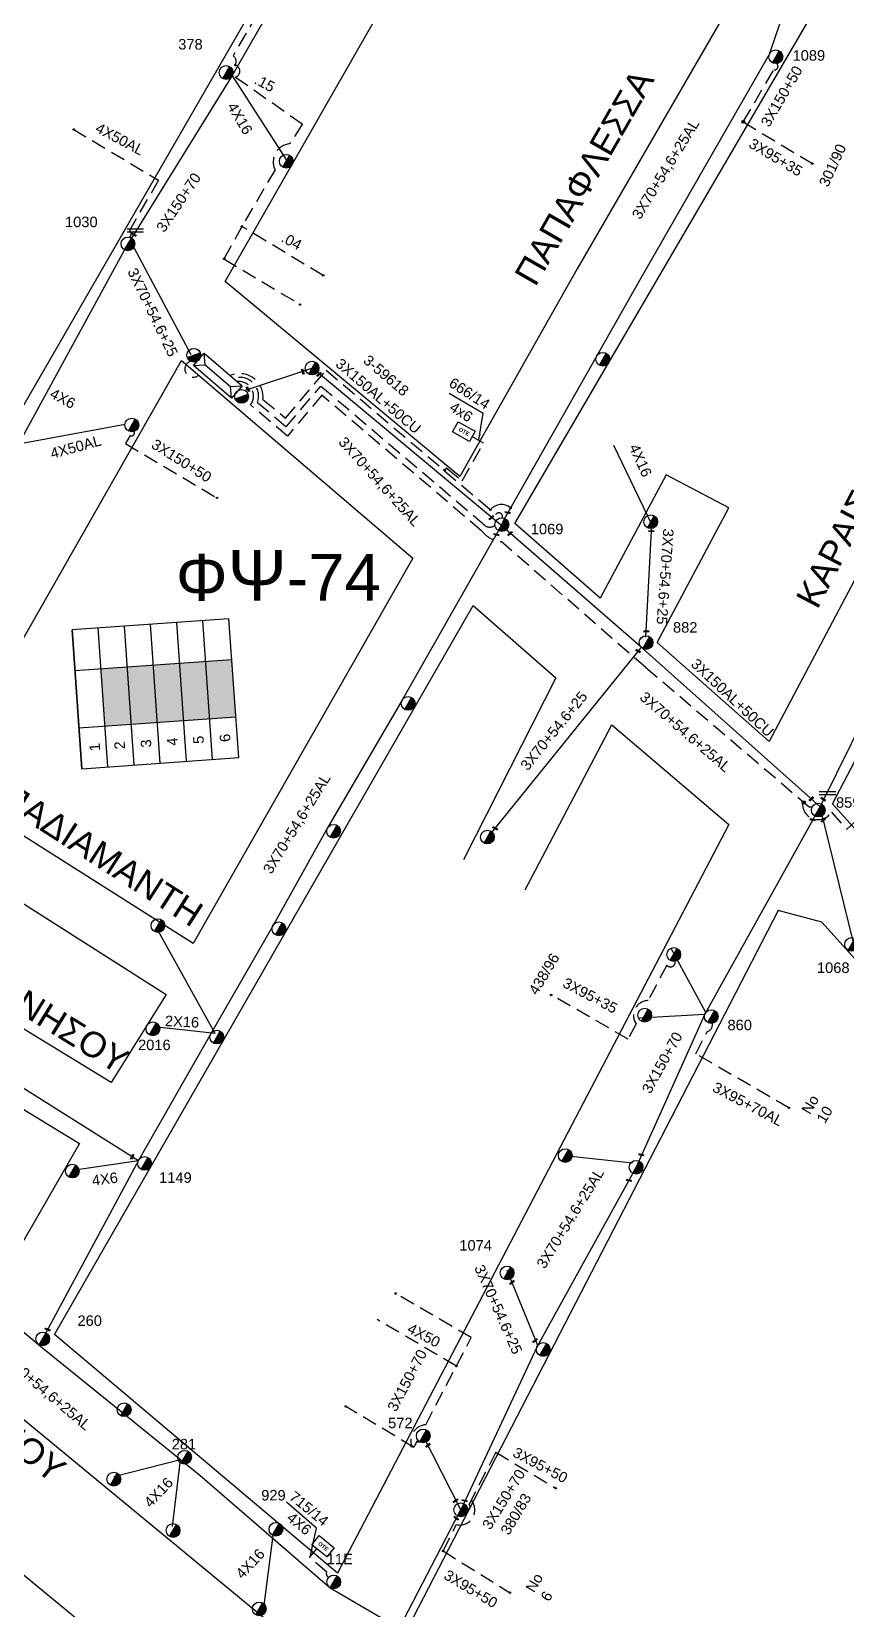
# Model space of a CAD drawing. Header units: millimetres. Extents: x 771 to 3391, y 686 to 1835.
# Drawn here: x 1439 to 1578.8, y 1215.3 to 1486.2 of the extents above; entities that cross this region are included whole.
import ezdxf
from ezdxf.enums import TextEntityAlignment as Align

# ---------------------------------------------------------------- set-up
doc = ezdxf.new("R2010")
doc.units = ezdxf.units.MM
doc.linetypes.add('DASHED', pattern=[19.05, 12.7, -6.35])
for name, color, linetype in [('Pillar OTE', 7, 'Continuous'), ('Άγνωστα', 7, 'Continuous'), ('Ασφαλειοκιβώτια Χ.Τ 6 αναχωρήσεων', 7, 'Continuous'), ('Γυμνά εναέρια ΧΤ (3Φ)   4x50CU', 7, 'Continuous'), ('Εναέρια παροχή ΧΤ 4x16', 7, 'SYN_LINE'), ('Επιγραφές - Σχήματα', 7, 'Continuous'), ('Καλωδια Χ.Τ 3x95+35', 7, 'DASHED'), ('Καλωδια ΧΤ  3X95+50', 7, 'Continuous'), ('Καλώδια ΧΤ   3x150+50CU', 7, 'DASHED'), ('Καλώδια ΧΤ   3x150+70AL', 7, 'DASHED'), ('Καλώδια ΧΤ   3x150AL+50CU', 7, 'DASHED'), ('Μηχανική τομή', 7, 'Continuous'), ('Στύλος ΦΜ', 7, 'Continuous'), ('Στύλος ΦΜ @ 1', 7, 'Continuous'), ('Συνδέσεις', 7, 'Continuous'), ('Συνεστραμμένα ΧΤ   3x70+54.6+25 AL', 7, 'SYN_LINE'), ('Τομή', 7, 'Continuous'), ('Υποσταθμός εναέριος 2 στύλων', 7, 'Continuous'), ('Υποσταθμός πόλεως', 7, 'Continuous'), ('Υπόβαθρο ΔΕΗ', 7, 'Continuous'), ('Υπόγεια Καλώδια Δικτύου ΧΤ   .04', 7, 'DASHED'), ('Υπόγεια Καλώδια Δικτύου ΧΤ   .15', 7, 'DASHED'), ('Υπόγεια καλώδια Παροχών ΧΤ   4x50AL', 7, 'DASHED'), ('Υπόγεια καλώδια Παροχών ΧΤ   4x6', 7, 'DASHED')]:
    doc.layers.add(name, color=color, linetype=linetype)
doc.styles.add('arial', font='arial.ttf')
doc.styles.get("Standard").update_dxf_attribs({"font": 'arial.ttf'})
doc.linetypes.add('SYN_LINE', pattern='A,0.5,-0.0001,["/\\/\\/\\/",Standard,S=0.1,R=0,X=0,Y=-0.05],-0.25', length=0.7501)
doc.dimstyles.new('ISO-25', dxfattribs={"dimtxt": 2.5, "dimasz": 2.5, "dimexe": 1.25, "dimexo": 0.625, "dimtad": 1, "dimtxsty": 'Standard', "dimcen": 2.5, "dimadec": 0, "dimazin": 0, "dimtfac": 1, "dimtmove": 0, "dimatfit": 3, "dimfxl": 1, "dimarcsym": 0})

# ---------------------------------------------------------------- blocks, each defined once
blk = doc.blocks.new('ΑΣΦΑΛΕΙΟΚΙΒΩΤΙΟ ΥΠΟΣΤΑΘΜΟΥ 6 ΑΝΑΧΩΡΗΣΕΩΝ')
at = {"layer": 'Ασφαλειοκιβώτια Χ.Τ 6 αναχωρήσεων', "ltscale": 40}
for p, q in [((-23.91, 27), (23.91, 27)), ((-9.83, 27), (-9.83, -27)), ((9.83, 27), (9.83, -27)), ((-23.91, 18), (23.91, 18)), ((-23.91, 9), (23.91, 9)), ((-23.91, 0), (23.91, 0)), ((-23.91, -9), (23.91, -9)), ((-23.91, -18), (23.91, -18))]:
    blk.add_line(p, q, dxfattribs=at)
at = {"layer": 'Ασφαλειοκιβώτια Χ.Τ 6 αναχωρήσεων'}
blk.add_lwpolyline([(-23.91, -27), (23.91, -27), (23.91, 27), (-23.91, 27)], close=True, dxfattribs=at)
for s, p in [('1', (-18.23, 20.26)), ('2', (-18.23, 11.69)), ('3', (-18.23, 2.62)), ('4', (-18.23, -6.41)), ('5', (-18.23, -15.42)), ('6', (-18.23, -24.55))]:
    blk.add_text(s, height=3.6, dxfattribs=at).set_placement(p)
at = {"layer": 'Ασφαλειοκιβώτια Χ.Τ 6 αναχωρήσεων', "ltscale": 40}
for tag, height, p in [('ΟΝΟΜΑ', 5, (-0.27, 31.68)), ('ΚΕΙΜΕΝΟ 1', 2, (16.95, 22.41)), ('ΚΕΙΜΕΝΟ 2', 2, (16.95, 13.71)), ('ΚΕΙΜΕΝΟ 3', 2, (16.95, 4.31)), ('ΚΕΙΜΕΝΟ 4', 2, (16.95, -4.67)), ('ΚΕΙΜΕΝΟ 5', 2, (16.95, -13.51)), ('ΚΕΙΜΕΝΟ 6', 2, (16.95, -22.43)), ('ΣΧ', 2, (-0.21, -29.21))]:
    blk.add_attdef(tag, text='', height=height, dxfattribs=at).set_placement(p, align=Align.MIDDLE_CENTER)
blk = doc.blocks.new('ΥΠΑΡΧΩΝ ΤΣΙΜΕΝΤΕΝΙΟΣ ΣΤΥΛΟΣ')
at = {"layer": 'Στύλος ΦΜ'}
blk.add_hatch(color=7, dxfattribs=at).paths.add_polyline_path([(-1.29, -2.28, 0.574793), (2.62, 0, 0.268822), (1.3, 2.27)])
at = {"layer": 'Στύλος ΦΜ', "color": 7}
blk.add_line((-1.29, -2.28), (1.3, 2.27), dxfattribs=at)
blk.add_circle((0, 0), 2.62, dxfattribs=at)
at = {"layer": 'Στύλος ΦΜ', "flags": 4}
for tag, p in [('ΑΡΙΘΜΟΣ', (-4.68, 8.05)), ('ΤΥΠΟΣ', (-4.91, 3.03))]:
    blk.add_attdef(tag, p, '', height=4, dxfattribs=at)
blk = doc.blocks.new('ΥΠΟΣΤΑΘΜΟΣ ΕΝΑΕΡΙΟΣ ΕΠΙ 2 ΣΤΥΛΩΝ')
at = {"layer": 'Υποσταθμός εναέριος 2 στύλων', "linetype": 'Continuous'}
for points in [[(-11.97, -2.11, 0.574793), (-8.45, -0.07, 0.268822), (-9.64, 1.98)], [(9.68, -2.15, 0.574793), (13.19, -0.1, 0.268822), (12.01, 1.95)]]:
    blk.add_hatch(color=256, dxfattribs=at).paths.add_polyline_path(points)
for p, q in [((-11.97, -2.11), (-9.64, 1.98)), ((9.68, -2.15), (12.01, 1.95))]:
    blk.add_line(p, q, dxfattribs=at)
for centre in [(-10.81, -0.07), (10.84, -0.1)]:
    blk.add_circle(centre, 2.36, dxfattribs=at)
at = {"layer": 'Υποσταθμός πόλεως', "linetype": 'Continuous', "ltscale": 40}
blk.add_lwpolyline([(-8.57, 2.82), (8.57, 2.82), (8.57, -2.82), (-8.57, -2.82)], close=True, dxfattribs=at)
for points in [[(-5.75, 0), (-8.57, 2.82)], [(-8.57, -2.82), (-5.75, 0)], [(-5.75, 0), (5.75, 0)], [(5.75, 0), (8.57, 2.82)], [(8.57, -2.82), (5.75, 0)]]:
    blk.add_lwpolyline(points, dxfattribs=at)
at = {"layer": 'Υποσταθμός εναέριος 2 στύλων', "ltscale": 40, "flags": 1}
for tag, p in [('ΜΕΤΑΣΧΗΜΑΤΙΣΜΟΣ', (14.09, 2.51)), ('ΙΣΧΥΣ', (14.07, -0.28)), ('ΑΡΙΘΜΟΣ', (14.19, -3))]:
    blk.add_attdef(tag, p, '', height=1.8, dxfattribs=at)
blk = doc.blocks.new('_ΣΥΝΔΕΣΗ')
at = {"layer": 'Συνδέσεις', "linetype": 'SYN_LINE', "ltscale": 40}
blk.add_hatch(color=256, dxfattribs=at).paths.add_polyline_path([(0.5, -0.01, 1), (-0.5, -0.01, 1)])
at = {"layer": 'Συνδέσεις'}
blk.add_circle((0, -0.01), 0.5, dxfattribs=at)
blk = doc.blocks.new('ΜΗΧΑΝΙΚΗ ΤΟΜΗ')
at = {"layer": 'Μηχανική τομή', "ltscale": 40}
for p, q in [((-1.9, 0.8), (1.9, 0.8)), ((1.9, 0), (-1.9, 0))]:
    blk.add_line(p, q, dxfattribs=at)
blk = doc.blocks.new('ΤΟΜΗ')
at = {"layer": 'Τομή', "ltscale": 40}
for p, q in [((-5.7, 0), (5.7, 0)), ((5.7, -2.3), (-5.7, -2.3))]:
    blk.add_line(p, q, dxfattribs=at)
blk = doc.blocks.new('PILLAR ΟΤΕ')
at = {"layer": 'Pillar OTE', "ltscale": 40}
blk.add_lwpolyline([(-3.31, 2.02), (3.39, 2.02), (3.39, -1.99), (-3.31, -1.99)], close=True, dxfattribs=at)
at = {"layer": 'Pillar OTE', "insert": (-1.81, 0.71), "char_height": 1.3575, "width": 109.961, "attachment_point": 1}
blk.add_mtext('{\\fArial|b1|i0|c161|p34;OTE}', dxfattribs=at)
blk = doc.blocks.new('TSONTA XT1')
at = {"ltscale": 40}
h = blk.add_hatch(color=256, dxfattribs=at)
h.dxf.hatch_style = 1
h.paths.add_polyline_path([(595.96, 2487.66), (597.07, 2488.77), (595.96, 2489.87), (594.85, 2488.77)])
blk.add_lwpolyline([(594.85, 2488.77), (595.96, 2489.87), (597.07, 2488.77), (595.96, 2487.66)], close=True, dxfattribs=at)

msp = doc.modelspace()

# ---------------------------------------------------------------- hatches: boundary and pattern name
at = {"layer": 'Pillar OTE', "ltscale": 40}
h = msp.add_hatch(color=256, dxfattribs=at)
h.dxf.hatch_style = 1
h.paths.add_polyline_path([(1509.94364, 1410.69251), (1510.05928, 1411.09445), (1509.67214, 1410.92376)])
at = {"layer": 'Άγνωστα'}
for color, points in [(2, [(1451.61409, 1366.9558), (1456.10299, 1367.27169), (1455.41312, 1377.07471), (1450.92422, 1376.75882)]), (30, [(1459.90202, 1377.39061), (1455.41312, 1377.07471), (1456.10299, 1367.27169), (1460.59189, 1367.58759)]), (85, [(1464.39092, 1377.70651), (1459.90202, 1377.39061), (1460.59189, 1367.58759), (1465.08078, 1367.90349)]), (5, [(1468.87981, 1378.02241), (1464.39092, 1377.70651), (1465.08078, 1367.90349), (1469.56968, 1368.21939)]), (6, [(1469.56968, 1368.21939), (1474.05858, 1368.53529), (1473.36871, 1378.3383), (1468.87981, 1378.02241)])]:
    msp.add_hatch(color=color, dxfattribs=at).paths.add_polyline_path(points)

# ---------------------------------------------------------------- linework, layer by layer
at = {"layer": 'Pillar OTE', "ltscale": 40}
msp.add_lwpolyline([(1509.67214, 1410.92376), (1510.05928, 1411.09445), (1509.94364, 1410.69251), (1509.67214, 1410.92376)], dxfattribs=at)
at = {"layer": 'Άγνωστα', "color": 85, "linetype": 'DASHED', "ltscale": 0.2}
msp.add_lwpolyline([(1466.13989, 1499.82041), (1479.59087, 1492.46841), (1473.56744, 1481.9793), (1473.56744, 1481.9793), (1473.56744, 1481.9793), (1473.56744, 1481.9793, -0.395663216), (1473.98374, 1480.53528)], format="xyb", dxfattribs=at)
at = {"layer": 'Άγνωστα', "color": 2}
for points in [[(1554.68834, 1317.74259), (1548.7805, 1328.73543)], [(1543.34711, 1316.83791), (1554.55475, 1317.50217)]]:
    msp.add_lwpolyline(points, dxfattribs=at)
at = {"layer": 'Άγνωστα', "color": 30, "linetype": 'SYN_LINE', "ltscale": 8}
for points in [[(1470.4982, 1314.16519), (1460.59775, 1315.22868)], [(1446.02612, 1290.69115), (1457.34023, 1292.37464)]]:
    msp.add_lwpolyline(points, dxfattribs=at)
at = {"layer": 'Άγνωστα', "color": 2, "linetype": 'SYN_LINE', "ltscale": 8}
msp.add_lwpolyline([(1542.11652, 1291.91298), (1531.53814, 1293.04415)], dxfattribs=at)
at = {"layer": 'Άγνωστα', "color": 6, "linetype": 'DASHED', "ltscale": 0.2}
msp.add_lwpolyline([(1505.55971, 1244.09356, -0.425398266), (1505.13488, 1244.16305), (1504.5798, 1243.10089), (1492.91754, 1250.13952)], format="xyb", dxfattribs=at)
at = {"layer": 'Γυμνά εναέρια ΧΤ (3Φ)   4x50CU', "color": 6, "ltscale": 0.2}
msp.add_lwpolyline([(1435.83316, 1415.18767), (1455.02993, 1418.77021), (1455.02993, 1418.77021)], dxfattribs=at)
at = {"layer": 'Εναέρια παροχή ΧΤ 4x16', "color": 85, "ltscale": 20}
msp.add_lwpolyline([(1482.77176, 1464.08712), (1473.27964, 1478.84312)], dxfattribs=at)
at = {"layer": 'Εναέρια παροχή ΧΤ 4x16', "color": 5, "ltscale": 20}
msp.add_lwpolyline([(1545.44408, 1401.50799), (1538.90742, 1415.11916)], dxfattribs=at)
at = {"layer": 'Εναέρια παροχή ΧΤ 4x16', "color": 30, "linetype": 'SYN_LINE', "ltscale": 20}
msp.add_lwpolyline([(1470.4982, 1314.16519), (1460.70393, 1331.78256)], dxfattribs=at)
at = {"layer": 'Εναέρια παροχή ΧΤ 4x16', "color": 27, "ltscale": 20}
for points in [[(1463.1758, 1229.50351), (1464.55984, 1240.984), (1453.11271, 1238.05032)], [(1478.9268, 1216.04863), (1480.43964, 1227.99457)]]:
    msp.add_lwpolyline(points, dxfattribs=at)
at = {"layer": 'Καλωδια Χ.Τ 3x95+35', "color": 85, "linetype": 'DASHED', "ltscale": 0.2}
msp.add_lwpolyline([(1561.13673, 1470.65395), (1561.13673, 1470.65395), (1561.13673, 1470.65395), (1572.98567, 1463.48032)], dxfattribs=at)
at = {"layer": 'Καλωδια Χ.Τ 3x95+35', "color": 2, "linetype": 'DASHED', "ltscale": 0.2}
msp.add_lwpolyline([(1549.45366, 1326.5677, -0.798717895), (1548.00646, 1325.90482), (1544.81644, 1319.80038, 0.599748801), (1542.73424, 1315.81587), (1541.36292, 1313.20877), (1541.36292, 1313.20877), (1528.18201, 1320.74755)], format="xyb", dxfattribs=at)
at = {"layer": 'Καλωδια ΧΤ  3X95+50', "color": 2, "linetype": 'DASHED', "ltscale": 0.2}
msp.add_lwpolyline([(1568.95633, 1301.38101), (1552.96967, 1310.67335), (1552.96967, 1310.67335), (1552.96967, 1310.67335), (1554.93525, 1314.4807, 0.389958528), (1555.81928, 1315.88961)], format="xyb", dxfattribs=at)
msp.add_lwpolyline([(1518.68128, 1242.24297), (1518.68898, 1242.25796), (1528.90163, 1236.11727)], dxfattribs=at)
at = {"layer": 'Καλώδια ΧΤ   3x150+50CU', "color": 85, "linetype": 'DASHED', "ltscale": 0.2}
for points in [[(1561.13673, 1470.65395), (1566.3473, 1479.58524, 0.812692189), (1566.8508, 1480.6565)], [(1460.75957, 1460.63436), (1455.78829, 1452.00307, -0.482276392), (1455.81873, 1450.8353)], [(1473.0884, 1427.11627, -0.572217169), (1478.7011, 1423.00288), (1482.57088, 1419.79164), (1482.57088, 1419.79164), (1489.55639, 1428.01818), (1518.67698, 1403.29065, -0.828459917), (1519.79396, 1402.68891)]]:
    msp.add_lwpolyline(points, format="xyb", dxfattribs=at)
at = {"layer": 'Καλώδια ΧΤ   3x150+50CU', "color": 30, "linetype": 'DASHED', "ltscale": 0.2}
msp.add_lwpolyline([(1473.68232, 1426.60671, -0.627801226), (1477.76402, 1422.49207), (1482.70288, 1418.29827), (1488.64977, 1425.30167), (1516.40233, 1401.73578, 0.42856603), (1518.52372, 1401.39097)], format="xyb", dxfattribs=at)
at = {"layer": 'Καλώδια ΧΤ   3x150+50CU', "color": 2, "linetype": 'DASHED', "ltscale": 0.2}
msp.add_lwpolyline([(1509.61192, 1225.32785), (1509.61192, 1225.32785), (1509.61192, 1225.32785), (1521.03867, 1218.18902)], dxfattribs=at)
at = {"layer": 'Καλώδια ΧΤ   3x150+70AL', "color": 6, "linetype": 'DASHED', "ltscale": 0.2}
msp.add_lwpolyline([(1504.2542, 1243.2974, -0.508333528), (1506.63333, 1246.9925), (1514.45087, 1261.94865), (1501.43923, 1269.54009)], format="xyb", dxfattribs=at)
at = {"layer": 'Καλώδια ΧΤ   3x150+70AL', "color": 2, "linetype": 'DASHED', "ltscale": 0.2}
for points in [[(1513.82722, 1232.54033, 0.771653506), (1514.07712, 1233.27639), (1514.07712, 1233.27639), (1518.68128, 1242.24297)], [(1509.61192, 1225.32785), (1511.88684, 1229.84422, 0.71448773), (1514.46526, 1234.0323)]]:
    msp.add_lwpolyline(points, format="xyb", dxfattribs=at)
at = {"layer": 'Καλώδια ΧΤ   3x150AL+50CU', "color": 2, "linetype": 'DASHED', "ltscale": 0.2}
msp.add_lwpolyline([(1572.95583, 1353.03193), (1572.4387, 1353.01657), (1544.39687, 1376.95672), (1519.58136, 1398.61485), (1519.58136, 1398.61485, -0.203548209), (1516.20286, 1400.4632), (1488.83139, 1423.70549), (1482.8905, 1416.70914), (1476.57837, 1422.06904, 0.655260332), (1474.3208, 1426.05891)], format="xyb", dxfattribs=at)
at = {"layer": 'Καλώδια ΧΤ   3x150AL+50CU', "color": 6, "linetype": 'DASHED', "ltscale": 0.2}
msp.add_lwpolyline([(1456.5577, 1417.49175, -0.8021085), (1455.88705, 1416.81289), (1455.10531, 1415.44198), (1470.81379, 1406.0978)], format="xyb", dxfattribs=at)
msp.add_arc((1466.70622, 1428.21167), 1.40106, 107.8997143, 312.8399861, dxfattribs=at)
at = {"layer": 'Συνεστραμμένα ΧΤ   3x70+54.6+25 AL', "color": 85, "linetype": 'SYN_LINE', "ltscale": 20}
for points in [[(1496.50835, 1521.75564), (1487.78912, 1503.63217), (1473.43479, 1478.60193), (1456.15717, 1450.69307)], [(1630.57887, 1458.64365), (1612.98735, 1429.61308), (1600.28915, 1404.74209), (1589.82068, 1384.48576), (1574.53577, 1353.56444)]]:
    msp.add_lwpolyline(points, dxfattribs=at)
at = {"layer": 'Συνεστραμμένα ΧΤ   3x70+54.6+25 AL', "color": 85, "ltscale": 20}
msp.add_lwpolyline([(1519.86161, 1402.0136), (1543.59842, 1443.89296), (1565.64223, 1482.25701), (1578.45337, 1519.95945)], dxfattribs=at)
at = {"layer": 'Συνεστραμμένα ΧΤ   3x70+54.6+25 AL', "color": 6, "linetype": 'SYN_LINE', "ltscale": 20}
for points in [[(1454.96605, 1448.66167), (1436.42599, 1414.71838), (1422.4185, 1389.51042), (1404.83687, 1357.60354), (1396.14003, 1342.62607), (1379.88647, 1314.9495)], [(1456.53104, 1449.05963), (1466.33078, 1430.68717)], [(1474.39382, 1176.5496), (1488.87871, 1188.03935), (1502.10521, 1212.03332), (1512.50739, 1232.11352)]]:
    msp.add_lwpolyline(points, dxfattribs=at)
at = {"layer": 'Συνεστραμμένα ΧΤ   3x70+54.6+25 AL', "color": 5, "linetype": 'SYN_LINE', "ltscale": 20}
msp.add_lwpolyline([(1645.85873, 1256.7406), (1610.71556, 1297.32911), (1580.01348, 1330.02675), (1574.34822, 1353.07327), (1543.98205, 1380.10522), (1519.49596, 1401.45541), (1487.21329, 1428.35199), (1475.65301, 1424.52658)], dxfattribs=at)
at = {"layer": 'Συνεστραμμένα ΧΤ   3x70+54.6+25 AL', "color": 30, "linetype": 'SYN_LINE', "ltscale": 20}
for points in [[(1519.11387, 1400.49085), (1502.63987, 1371.48303), (1489.79603, 1349.43949), (1480.49213, 1332.8244), (1469.83399, 1314.23654), (1457.38227, 1292.45301), (1441.46202, 1262.77161)], [(1404.76886, 1323.07987), (1429.12861, 1310.06883), (1457.34023, 1292.37464)]]:
    msp.add_lwpolyline(points, dxfattribs=at)
at = {"layer": 'Συνεστραμμένα ΧΤ   3x70+54.6+25 AL', "color": 5, "ltscale": 20}
for points in [[(1544.41687, 1382.21731), (1545.44408, 1401.50799)], [(1517.46525, 1348.05702), (1543.53524, 1380.2787)]]:
    msp.add_lwpolyline(points, dxfattribs=at)
at = {"layer": 'Συνεστραμμένα ΧΤ   3x70+54.6+25 AL', "color": 2, "linetype": 'SYN_LINE', "ltscale": 20}
msp.add_lwpolyline([(1573.66223, 1351.89181), (1554.55475, 1317.50217), (1542.74375, 1291.18234), (1525.75287, 1260.4314), (1512.66189, 1232.38454)], dxfattribs=at)
at = {"layer": 'Συνεστραμμένα ΧΤ   3x70+54.6+25 AL', "color": 27, "ltscale": 20}
for points in [[(1379.09188, 1314.81646), (1390.43795, 1302.09962), (1414.69711, 1282.1335), (1440.8809, 1260.20606), (1467.84238, 1238.3193), (1490.25917, 1218.99063)], [(1490.25917, 1218.99063), (1501.08738, 1212.63107)]]:
    msp.add_lwpolyline(points, dxfattribs=at)
at = {"layer": 'Συνεστραμμένα ΧΤ   3x70+54.6+25 AL', "color": 2, "linetype": 'SYN_LINE', "ltscale": 15}
msp.add_lwpolyline([(1525.85713, 1260.59419), (1520.59314, 1273.45086)], dxfattribs=at)
at = {"layer": 'Συνεστραμμένα ΧΤ   3x70+54.6+25 AL', "color": 6, "linetype": 'SYN_LINE', "ltscale": 15}
msp.add_lwpolyline([(1512.66189, 1232.38454), (1506.20845, 1245.07675)], dxfattribs=at)
at = {"layer": 'Υπόβαθρο ΔΕΗ'}
for points in [[(1472.20401, 1443.23765), (1536.27391, 1555.36213), (1546.31542, 1554.67562), (1575.8782, 1520.18288), (1532.64065, 1445.42572), (1512.46301, 1409.76323), (1472.20401, 1443.23765)], [(1382.71298, 1448.83635), (1443.47759, 1549.89527), (1495.13343, 1521.80768), (1435.34774, 1418.00605), (1382.71493, 1448.83521)], [(1581.7755, 1504.25496), (1591.0007, 1503.30854), (1620.54145, 1468.20932), (1565.56158, 1364.29392), (1546.3453, 1381.25319), (1558.62863, 1404.37103), (1547.8891, 1410.08264), (1536.54551, 1388.90487), (1521.93896, 1401.69081), (1581.7755, 1504.25496)], [(1576.46743, 1353.55549), (1627.73378, 1451.68435), (1634.19703, 1451.98118), (1703.93009, 1375.60808), (1679.21281, 1324.1158), (1679.21281, 1324.1158), (1679.21281, 1324.1158), (1636.90039, 1366.67172), (1645.10894, 1374.47827), (1637.65346, 1383.3777), (1620.17367, 1367.35924), (1673.65377, 1312.88338), (1673.65377, 1312.88338), (1673.65377, 1312.88338), (1653.68213, 1274.98237), (1644.36477, 1277.84103), (1576.46743, 1353.55549)], [(1423.35547, 1357.0829), (1464.74883, 1429.67308), (1504.39598, 1395.76587), (1466.70158, 1329.58307), (1423.35547, 1357.0829)], [(1510.67565, 1424.06339), (1516.48674, 1420.66238)], [(1523.70314, 1338.82983), (1538.59092, 1367.14831), (1558.6493, 1350.05036), (1491.46895, 1221.49374), (1442.92407, 1262.46926), (1514.79825, 1387.63645), (1528.99112, 1375.23809), (1513.10322, 1343.9626)], [(1418.563, 1348.53356), (1462.11863, 1320.86454), (1452.66081, 1305.7437), (1408.71065, 1332.57409), (1418.563, 1348.53356)], [(1503.61632, 1212.26674), (1544.46417, 1178.81489), (1563.91894, 1203.36486), (1572.0391, 1196.48349), (1552.79068, 1172.46464), (1578.05571, 1151.64163), (1612.88402, 1190.12458), (1644.26566, 1255.85992), (1574.62746, 1333.25465), (1567.10545, 1335.24439), (1514.01592, 1232.40975), (1503.61632, 1212.26674)], [(1392.58465, 1303.11952), (1403.37964, 1322.01448), (1447.21294, 1295.2982), (1432.81942, 1270.32494), (1392.58465, 1303.11952)], [(1375.73678, 1272.18351), (1386.31243, 1290.25497), (1485.15117, 1208.67263), (1475.53864, 1189.92694), (1375.73678, 1272.18351)], [(1487.91838, 1229.26868), (1482.76996, 1233.70191)]]:
    msp.add_lwpolyline(points, dxfattribs=at)
msp.add_arc((1519.63641, 1402.47849), 2.47969, 50.5835694, 139.7084989, dxfattribs=at)
at = {"layer": 'Υπόγεια Καλώδια Δικτύου ΧΤ   .04', "color": 85, "ltscale": 0.2}
msp.add_lwpolyline([(1489.00734, 1444.26829), (1475.10163, 1452.69763)], dxfattribs=at)
at = {"layer": 'Υπόγεια Καλώδια Δικτύου ΧΤ   .15', "color": 85, "ltscale": 0.2}
msp.add_lwpolyline([(1472.96333, 1480.14329, -1.218231248), (1474.01719, 1478.32567), (1485.46203, 1470.29618), (1483.30499, 1466.89678), (1483.29485, 1466.89678)], format="xyb", dxfattribs=at)
msp.add_lwpolyline([(1480.77941, 1462.42077), (1475.10163, 1452.69763), (1471.98818, 1447.12842), (1485.06122, 1439.31386)], dxfattribs=at)
msp.add_arc((1483.60384, 1463.77763), 3.13344, 95.4727687, 205.659708, dxfattribs=at)
at = {"layer": 'Υπόγεια καλώδια Παροχών ΧΤ   4x50AL', "color": 85, "ltscale": 0.2}
msp.add_lwpolyline([(1446.14707, 1469.39075), (1460.75957, 1460.63436), (1460.75957, 1460.63436), (1460.75957, 1460.63436)], dxfattribs=at)
at = {"layer": 'Υπόγεια καλώδια Παροχών ΧΤ   4x50AL', "color": 6, "linetype": 'DASHED', "ltscale": 0.2}
msp.add_lwpolyline([(1511.89496, 1257.05765), (1498.29669, 1265.0669)], dxfattribs=at)
at = {"layer": 'Υπόγεια καλώδια Παροχών ΧΤ   4x6', "color": 85, "linetype": 'DASHED', "ltscale": 0.2}
msp.add_lwpolyline([(1510.05928, 1411.09445, -0.252519733), (1510.28286, 1411.19302), (1512.88365, 1409.02615), (1516.54462, 1415.49664), (1514.56071, 1416.61913)], format="xyb", dxfattribs=at)
at = {"layer": 'Υπόγεια καλώδια Παροχών ΧΤ   4x6', "color": 2, "linetype": 'DASHED', "ltscale": 0.2}
msp.add_lwpolyline([(1571.29903, 1353.53294, 0.758806815), (1576.24505, 1352.15012), (1578.87924, 1349.21265), (1580.75803, 1350.89746)], format="xyb", dxfattribs=at)
at = {"layer": 'Υπόγεια καλώδια Παροχών ΧΤ   4x6', "color": 27, "linetype": 'DASHED', "ltscale": 0.2}
msp.add_lwpolyline([(1489.99945, 1220.83989, -0.498267701), (1489.65947, 1221.71246), (1486.70271, 1224.20819), (1487.97381, 1225.7141)], format="xyb", dxfattribs=at)

# ---------------------------------------------------------------- block references
at = {"layer": 'Pillar OTE', "xscale": 0.5, "yscale": 0.5, "zscale": 0.5}
for p, rotation in [((1513.15098, 1417.49058), 330.499063592792), ((1488.99144, 1226.13474), 320.9915225615279)]:
    msp.add_blockref('PILLAR ΟΤΕ', p, dxfattribs=dict(at, rotation=rotation))
at = {"layer": 'Ασφαλειοκιβώτια Χ.Τ 6 αναχωρήσεων', "xscale": 0.5, "yscale": 0.5, "zscale": 0.5, "rotation": 94.02544735625288}
msp.add_blockref('ΑΣΦΑΛΕΙΟΚΙΒΩΤΙΟ ΥΠΟΣΤΑΘΜΟΥ 6 ΑΝΑΧΩΡΗΣΕΩΝ', (1460.24695, 1372.4891), dxfattribs=at)
at = {"layer": 'Μηχανική τομή'}
for p, xscale, yscale, zscale, rotation in [((1456.49312, 1451.20499), 0.25, 0.25, 0.25, 327.7252172787099), ((1485.44915, 1427.72137), 0.2500000000001927, 0.2500000000001927, 0.2500000000001927, 287.2921371059265), ((1488.39923, 1427.24513), 0.249999999999919, 0.249999999999919, 0.249999999999919, 40.56615340063241), ((1476.04253, 1424.69799), 0.2500000000001928, 0.2500000000001928, 0.2500000000001928, 300.7434896359991), ((1517.95064, 1402.62992), 0.249999999999919, 0.249999999999919, 0.249999999999919, 40.56615340063241), ((1520.65229, 1403.47586), 0.249999999999919, 0.249999999999919, 0.249999999999919, 347.2939313708334), ((1545.34052, 1400.28019), 0.2499999999999999, 0.2499999999999999, 0.2499999999999999, 2.647163669211746), ((1518.74805, 1399.70383), 0.249999999999919, 0.249999999999919, 0.249999999999919, 347.2939313708334), ((1521.15133, 1399.88107), 0.249999999999919, 0.249999999999919, 0.249999999999919, 40.56615340063241), ((1544.49727, 1383.09387), 0.2499999999999999, 0.2499999999999999, 0.2499999999999999, 2.647163669211746), ((1543.05079, 1379.74268), 0.2499999999999999, 0.2499999999999999, 0.2499999999999999, 330.654276888333), ((1572.89345, 1354.36678), 0.249999999999919, 0.249999999999919, 0.249999999999919, 40.56615340063241), ((1574.78023, 1354.29209), 0.2500000000001928, 0.2500000000001928, 0.2500000000001928, 325.982015981148), ((1518.51278, 1349.29694), 0.25, 0.25, 0.25, 330.654276888333), ((1573.02652, 1350.74314), 0.249999999999919, 0.249999999999919, 0.249999999999919, 347.2939313708334), ((1574.95381, 1350.72769), 0.249999999999919, 0.249999999999919, 0.249999999999919, 40.56615340063241), ((1456.368, 1292.95486), 0.249999999999919, 0.249999999999919, 0.249999999999919, 65.75625438676848), ((1543.62275, 1293.24416), 0.249999999999919, 0.249999999999919, 0.249999999999919, 347.2939313708334), ((1541.48479, 1288.83251), 0.249999999999919, 0.249999999999919, 0.249999999999919, 347.2939313708334), ((1521.51698, 1271.35568), 0.249999999999919, 0.249999999999919, 0.249999999999919, 40.56615340063241), ((1441.70993, 1263.23381), 0.249999999999919, 0.249999999999919, 0.249999999999919, 334.5878627416746), ((1525.44651, 1261.36498), 0.249999999999919, 0.249999999999919, 0.249999999999919, 40.56615340063241), ((1507.07369, 1243.37607), 0.2499999999999681, 0.2499999999999681, 0.2499999999999681, 36.11407878704492), ((1511.80115, 1233.85931), 0.2499999999999681, 0.2499999999999681, 0.2499999999999681, 36.11407878704492), ((1513.27257, 1233.86832), 0.249999999999919, 0.249999999999919, 0.249999999999919, 347.2939313708334), ((1511.8325, 1230.84736), 0.2500000000001928, 0.2500000000001928, 0.2500000000001928, 326.9559692365863)]:
    msp.add_blockref('ΜΗΧΑΝΙΚΗ ΤΟΜΗ', p, dxfattribs=dict(at, xscale=xscale, yscale=yscale, zscale=zscale, rotation=rotation))
at = {"layer": 'Στύλος ΦΜ @ 1', "ltscale": 40}
ref = msp.add_blockref('ΥΠΑΡΧΩΝ ΤΣΙΜΕΝΤΕΝΙΟΣ ΣΤΥΛΟΣ', (1472.37777, 1479.12141), dxfattribs=dict(at, xscale=0.4499999999998181, yscale=0.4499999999998181, zscale=0.4499999999998181))
ref.add_attrib('ΤΥΠΟΣ', '378', (1464.16187, 1483.07209), dxfattribs={"layer": 'Στύλος ΦΜ', "height": 1.8, "flags": 4})
ref = msp.add_blockref('ΥΠΑΡΧΩΝ ΤΣΙΜΕΝΤΕΝΙΟΣ ΣΤΥΛΟΣ', (1566.71974, 1481.82695), dxfattribs=dict(at, xscale=0.4499999999998181, yscale=0.4499999999998181, zscale=0.4499999999998181))
ref.add_attrib('ΤΥΠΟΣ', '1089', (1569.58993, 1481.15477), dxfattribs={"layer": 'Στύλος ΦΜ', "height": 1.8, "flags": 4})
at = {"layer": 'Στύλος ΦΜ @ 1', "ltscale": 40, "xscale": 0.4499999999998181, "yscale": 0.4499999999998181, "zscale": 0.4499999999998181}
for p in [(1482.71105, 1463.89122), (1537.02916, 1429.90179), (1487.1314, 1428.38639), (1456.19716, 1418.61297), (1545.26047, 1402.0112), (1503.61753, 1370.82627), (1490.82306, 1348.863), (1517.22979, 1347.86759), (1460.67954, 1332.68772), (1481.43701, 1332.12131), (1549.19059, 1327.71572), (1544.22641, 1317.30221), (1459.82639, 1314.9596), (1530.58432, 1293.19505), (1542.74149, 1291.18363), (1445.98927, 1290.54483), (1526.80756, 1259.90724), (1454.88016, 1249.56463), (1453.11412, 1237.65676), (1512.65963, 1232.38583), (1463.26885, 1228.83611), (1478.05945, 1215.38463)]:
    msp.add_blockref('ΥΠΑΡΧΩΝ ΤΣΙΜΕΝΤΕΝΙΟΣ ΣΤΥΛΟΣ', p, dxfattribs=at)
at = {"layer": 'Στύλος ΦΜ @ 1', "ltscale": 40}
ref = msp.add_blockref('ΥΠΑΡΧΩΝ ΤΣΙΜΕΝΤΕΝΙΟΣ ΣΤΥΛΟΣ', (1455.53723, 1449.69167), dxfattribs=dict(at, xscale=0.4499999999998181, yscale=0.4499999999998181, zscale=0.4499999999998181))
ref.add_attrib('ΤΥΠΟΣ', '1030', (1444.73849, 1452.58048), dxfattribs={"layer": 'Στύλος ΦΜ', "height": 1.8, "flags": 4})
ref = msp.add_blockref('ΥΠΑΡΧΩΝ ΤΣΙΜΕΝΤΕΝΙΟΣ ΣΤΥΛΟΣ', (1519.6949, 1401.51532), dxfattribs=dict(at, xscale=0.4499999999998181, yscale=0.4499999999998181, zscale=0.4499999999998181))
ref.add_attrib('ΤΥΠΟΣ', '1069', (1524.66468, 1399.85396), dxfattribs={"layer": 'Στύλος ΦΜ', "height": 1.8, "flags": 4})
ref = msp.add_blockref('ΥΠΑΡΧΩΝ ΤΣΙΜΕΝΤΕΝΙΟΣ ΣΤΥΛΟΣ', (1544.45753, 1381.24899), dxfattribs=dict(at, xscale=0.4499999999998181, yscale=0.4499999999998181, zscale=0.4499999999998181))
ref.add_attrib('ΤΥΠΟΣ', '882', (1549.071, 1382.97084), dxfattribs={"layer": 'Στύλος ΦΜ', "height": 1.8, "flags": 4})
ref = msp.add_blockref('ΥΠΑΡΧΩΝ ΤΣΙΜΕΝΤΕΝΙΟΣ ΣΤΥΛΟΣ', (1574.01153, 1352.50978), dxfattribs=dict(at, xscale=0.4499999999998181, yscale=0.4499999999998181, zscale=0.4499999999998181))
ref.add_attrib('ΤΥΠΟΣ', '859', (1577.04662, 1352.90961), dxfattribs={"layer": 'Στύλος ΦΜ', "height": 1.8, "flags": 4})
ref = msp.add_blockref('ΥΠΑΡΧΩΝ ΤΣΙΜΕΝΤΕΝΙΟΣ ΣΤΥΛΟΣ', (1579.72034, 1329.4513), dxfattribs=dict(at, xscale=0.4499999999998181, yscale=0.4499999999998181, zscale=0.4499999999998181))
ref.add_attrib('ΤΥΠΟΣ', '1068', (1573.7826, 1324.55334), dxfattribs={"layer": 'Στύλος ΦΜ', "height": 1.8, "flags": 4})
ref = msp.add_blockref('ΥΠΑΡΧΩΝ ΤΣΙΜΕΝΤΕΝΙΟΣ ΣΤΥΛΟΣ', (1555.64403, 1317.05427), dxfattribs=dict(at, xscale=0.4499999999998181, yscale=0.4499999999998181, zscale=0.4499999999998181))
ref.add_attrib('ΤΥΠΟΣ', '860', (1558.42196, 1314.71867), dxfattribs={"layer": 'Στύλος ΦΜ', "height": 1.8, "flags": 4})
ref = msp.add_blockref('ΥΠΑΡΧΩΝ ΤΣΙΜΕΝΤΕΝΙΟΣ ΣΤΥΛΟΣ', (1470.78226, 1313.53802), dxfattribs=dict(at, xscale=0.4499999999998181, yscale=0.4499999999998181, zscale=0.4499999999998181))
ref.add_attrib('ΤΥΠΟΣ', '2016', (1457.26884, 1311.29628), dxfattribs={"layer": 'Στύλος ΦΜ', "height": 1.8, "flags": 4})
ref = msp.add_blockref('ΥΠΑΡΧΩΝ ΤΣΙΜΕΝΤΕΝΙΟΣ ΣΤΥΛΟΣ', (1458.3984, 1291.85752), dxfattribs=dict(at, xscale=0.4499999999998181, yscale=0.4499999999998181, zscale=0.4499999999998181))
ref.add_attrib('ΤΥΠΟΣ', '1149', (1460.87905, 1288.51984), dxfattribs={"layer": 'Στύλος ΦΜ', "height": 1.8, "flags": 4})
ref = msp.add_blockref('ΥΠΑΡΧΩΝ ΤΣΙΜΕΝΤΕΝΙΟΣ ΣΤΥΛΟΣ', (1520.60233, 1273.04809), dxfattribs=dict(at, xscale=0.4499999999998181, yscale=0.4499999999998181, zscale=0.4499999999998181))
ref.add_attrib('ΤΥΠΟΣ', '1074', (1512.40827, 1276.88774), dxfattribs={"layer": 'Στύλος ΦΜ', "height": 1.8, "flags": 4})
ref = msp.add_blockref('ΥΠΑΡΧΩΝ ΤΣΙΜΕΝΤΕΝΙΟΣ ΣΤΥΛΟΣ', (1440.90532, 1261.73371), dxfattribs=dict(at, xscale=0.4499999999998181, yscale=0.4499999999998181, zscale=0.4499999999998181))
ref.add_attrib('ΤΥΠΟΣ', '260', (1446.87287, 1263.96511), dxfattribs={"layer": 'Στύλος ΦΜ', "height": 1.8, "flags": 4})
ref = msp.add_blockref('ΥΠΑΡΧΩΝ ΤΣΙΜΕΝΤΕΝΙΟΣ ΣΤΥΛΟΣ', (1506.20619, 1245.07804), dxfattribs=dict(at, xscale=0.4499999999998181, yscale=0.4499999999998181, zscale=0.4499999999998181))
ref.add_attrib('ΤΥΠΟΣ', '572', (1500.18472, 1246.39651), dxfattribs={"layer": 'Στύλος ΦΜ', "height": 1.8, "flags": 4})
ref = msp.add_blockref('ΥΠΑΡΧΩΝ ΤΣΙΜΕΝΤΕΝΙΟΣ ΣΤΥΛΟΣ', (1465.25565, 1241.40553), dxfattribs=dict(at, xscale=0.4499999999998181, yscale=0.4499999999998181, zscale=0.4499999999998181))
ref.add_attrib('ΤΥΠΟΣ', '281', (1463.04401, 1242.76788), dxfattribs={"layer": 'Στύλος ΦΜ', "height": 1.8, "flags": 4})
ref = msp.add_blockref('ΥΠΑΡΧΩΝ ΤΣΙΜΕΝΤΕΝΙΟΣ ΣΤΥΛΟΣ', (1480.92926, 1229.05663), dxfattribs=dict(at, xscale=0.4499999999998181, yscale=0.4499999999998181, zscale=0.4499999999998181))
ref.add_attrib('ΤΥΠΟΣ', '929', (1478.4055, 1233.98952), dxfattribs={"layer": 'Στύλος ΦΜ', "height": 1.8, "flags": 4})
ref = msp.add_blockref('ΥΠΑΡΧΩΝ ΤΣΙΜΕΝΤΕΝΙΟΣ ΣΤΥΛΟΣ', (1490.8402, 1220.0151), dxfattribs=dict(at, xscale=0.4499999999998181, yscale=0.4499999999998181, zscale=0.4499999999998181))
ref.add_attrib('ΑΡΙΘΜΟΣ', '11Ε', (1489.64, 1223.03751), dxfattribs={"layer": 'Στύλος ΦΜ', "height": 1.8, "flags": 4})
at = {"layer": 'Συνδέσεις'}
for p, xscale, yscale, zscale in [((1473.9869, 1480.41319), 0.25, 0.25, 0.25), ((1561.13673, 1470.65395), 0.4777242751394019, 0.4777242751394019, 0.4777242751394019), ((1446.20735, 1469.35463), 0.25, 0.25, 0.25), ((1572.98567, 1463.48032), 0.25, 0.25, 0.25), ((1475.09208, 1452.71853), 0.25, 0.25, 0.25), ((1472.04808, 1447.1508), 0.25, 0.25, 0.25), ((1489.03802, 1444.30108), 0.25, 0.25, 0.25), ((1485.07326, 1439.29256), 0.25, 0.25, 0.25), ((1470.81379, 1406.0978), 0.25, 0.25, 0.25), ((1517.71608, 1404.06265), 0.25, 0.25, 0.25), ((1521.23222, 1404.34374), 0.25, 0.25, 0.25), ((1528.16192, 1320.76692), 0.25, 0.25, 0.25), ((1568.95615, 1301.39324), 0.25, 0.25, 0.25), ((1501.4969, 1269.52662), 0.25, 0.25, 0.25), ((1511.8945, 1257.05792), 0.25, 0.25, 0.25), ((1492.91754, 1250.13952), 0.25, 0.25, 0.25), ((1504.2542, 1243.2974), 0.25, 0.25, 0.25), ((1528.93272, 1236.1039), 0.25, 0.25, 0.25), ((1509.61192, 1225.32785), 0.25, 0.25, 0.25), ((1521.07483, 1218.17634), 0.25, 0.25, 0.25)]:
    msp.add_blockref('_ΣΥΝΔΕΣΗ', p, dxfattribs=dict(at, xscale=xscale, yscale=yscale, zscale=zscale))
at = {"layer": 'Συνδέσεις', "xscale": 0.3075184835441075, "yscale": 0.3075184835441075, "zscale": 0.3075184835441075, "rotation": 319.511627204218}
msp.add_blockref('TSONTA XT1', (935.20649, 890.71631), dxfattribs=at)
at = {"layer": 'Τομή', "xscale": 0.25, "yscale": 0.25, "zscale": 0.25}
for p in [(1456.80377, 1452.26953), (1575.59069, 1355.69855)]:
    msp.add_blockref('ΤΟΜΗ', p, dxfattribs=at)
at = {"layer": 'Υποσταθμός εναέριος 2 στύλων', "xscale": 0.4999999999999999, "yscale": 0.4999999999999999, "zscale": 0.4999999999999999, "rotation": 319.3716420393174}
msp.add_blockref('ΥΠΟΣΤΑΘΜΟΣ ΕΝΑΕΡΙΟΣ ΕΠΙ 2 ΣΤΥΛΩΝ', (1470.96417, 1427.084), dxfattribs=at)

# ---------------------------------------------------------------- texts
at = {"ltscale": 40, "char_height": 4, "width": 64.8866414, "attachment_point": 1, "style": 'arial'}
for s, insert, rotation in [('{\\H1.083x;ΠAΠAΦΛEΣΣA}', (1521.67733, 1444.34721), 60.1025071), ('{\\H1.083x;KAPAIΣKAKH}', (1569.99334, 1388.82184), 62.4217472), ('{\\H1.083x;ΠAΠAΔIAMANTH}', (1428.39904, 1361.9153), 327.2916944), ('{\\H1.083x;ΠΕΛΟΠΟΝΝΗΣΟΥ}', (1412.07537, 1338.02448), 328.2347521), ('{\\H1.083x;ΡΗΓΑ ΦΕΡΑΙΟΥ}', (1410.28211, 1268.13529), 321.3606048)]:
    msp.add_mtext(s, dxfattribs=dict(at, insert=insert, rotation=rotation))
at = {"layer": 'Άγνωστα', "color": 7, "char_height": 1.8, "attachment_point": 1}
for s, gutter_width, insert, rotation in [('3X150+50', 12.5, (1564.02442, 1470.5205), 59.7586686), ('3X95+35', 12.5, (1562.826, 1467.94642), 329.1174829), ('301/90', 12.5, (1574.03873, 1460.06575), 65.5792776), ('3X150+70', 12.5, (1460.26288, 1452.52692), 56.2273623), ('3X70+54.6+25', 12.5, (1457.01318, 1445.77948), 295.7834495), ('3X150+50', 12.5, (1460.33602, 1416.33026), 327.8732846), ('3X70+54.6+25', 12.5, (1549.20683, 1400.75626), 265.9461325), ('3X70+54.6+25', 12.5, (1522.73062, 1360.27275), 50.9731246), ('438/96', 12.5, (1524.19414, 1321.55173), 59.224219), ('3X95+35', 12.5, (1530.80139, 1323.84746), 332.0897021), ('2X16', 12.5, (1461.9339, 1317.23378), 357.2597575), ('3X150+70', 12.5, (1543.6278, 1304.54521), 61.0654643), ('3X95+70AL', 12.5, (1556.51755, 1305.93243), 332.0897021), ('3X70+54.6+25', 12.5, (1516.55964, 1274.69562), 294.0565655), ('4X50', 12.5, (1504.14511, 1264.52607), 332.0897021), ('3X150+70', 12.5, (1499.94911, 1249.92876), 62.1621914), ('3X95+50', 12.5, (1522.25318, 1243.23447), 332.0897021), ('3X150+70', 12.5, (1516.20249, 1229.7624), 58.2241375), ('380/83', 1.73903, (1519.36598, 1228.83082), 59.224219), ('3X95+50', 12.5, (1510.50529, 1222.21377), 328.9114355)]:
    msp.add_mtext_dynamic_manual_height_columns(s, width=1.8, gutter_width=gutter_width, heights=[0.04535], dxfattribs=dict(at, insert=insert, rotation=rotation))
at = {"layer": 'Άγνωστα', "color": 7}
note = msp.add_mtext_dynamic_manual_height_columns('Νο ', width=1.8, gutter_width=1.73903, heights=[0.04535, 0], dxfattribs=dict(at, insert=(1569.21012, 1298.00243), char_height=1.8, attachment_point=1, rotation=59.224219))
for column, words in zip(note.columns.linked_columns, ['10']):
    column.text = words
note = msp.add_mtext_dynamic_manual_height_columns('Νο ', width=1.8, gutter_width=1.73903, heights=[0.04535, 0], dxfattribs=dict(at, insert=(1521.85818, 1215.91702), char_height=1.8, attachment_point=1, rotation=59.224219))
for column, words in zip(note.columns.linked_columns, ['6']):
    column.text = words
at = {"layer": 'Εναέρια παροχή ΧΤ 4x16', "color": 7, "char_height": 1.8, "attachment_point": 1}
for s, insert, rotation in [('4X16', (1474.03933, 1474.22075), 300.7442231), ('4X16', (1543.1341, 1415.58222), 293.9728706), ('4X16', (1458.11383, 1233.864), 46.8187923), ('715/14', (1484.20797, 1235.71961), 320.5875645), ('4X6', (1483.76903, 1232.13366), 320.5875645), ('4X16', (1473.84581, 1221.63052), 46.8187923)]:
    msp.add_mtext_dynamic_manual_height_columns(s, width=1.8, gutter_width=12.5, heights=[0.04535], dxfattribs=dict(at, insert=insert, rotation=rotation))
at = {"layer": 'Καλώδια ΧΤ   3x150AL+50CU', "color": 7, "char_height": 1.8, "attachment_point": 1}
for s, insert, rotation in [('3-59618', (1496.93205, 1430.80745), 319.3318309), ('3X150AL+50CU', (1492.17428, 1430.22022), 319.3318309), ('3X150AL+50CU', (1553.23063, 1378.69436), 316.9135812)]:
    msp.add_mtext_dynamic_manual_height_columns(s, width=1.8, gutter_width=12.5, heights=[0.04535], dxfattribs=dict(at, insert=insert, rotation=rotation))
at = {"layer": 'Συνεστραμμένα ΧΤ   3x70+54.6+25 AL', "color": 7, "char_height": 1.8, "attachment_point": 1}
for s, insert, rotation in [('3X70+54,6+25AL', (1541.8959, 1454.68393), 58.3673681), ('3X70+54,6+25AL', (1492.86621, 1416.77754), 312.012385), ('3X70+54.6+25AL', (1544.37916, 1373.01149), 319.2620004), ('3X70+54,6+25AL', (1478.59713, 1342.3301), 58.3673681), ('3X70+54.6+25AL', (1525.53744, 1274.58071), 58.3673681), ('3X70+54,6+25AL', (1434.44132, 1259.91006), 319.827731)]:
    msp.add_mtext_dynamic_manual_height_columns(s, width=1.8, gutter_width=12.5, heights=[0.04535], dxfattribs=dict(at, insert=insert, rotation=rotation))
at = {"layer": 'Υπόβαθρο ΔΕΗ', "insert": (1463.73667, 1397.14491), "char_height": 8, "attachment_point": 1}
msp.add_mtext_dynamic_manual_height_columns('Φ{\\H1.0833x;Ψ}-74', width=84.657329, gutter_width=12.5, heights=[0], dxfattribs=at)
at = {"layer": 'Υπόγεια Καλώδια Δικτύου ΧΤ   .04', "color": 7, "insert": (1482.50716, 1451.77348), "char_height": 1.8, "attachment_point": 1, "rotation": 332.0897021}
msp.add_mtext_dynamic_manual_height_columns('.04', width=1.8, gutter_width=12.5, heights=[0.04535], dxfattribs=at)
at = {"layer": 'Υπόγεια Καλώδια Δικτύου ΧΤ   .15', "color": 7, "insert": (1477.89964, 1478.90699), "char_height": 1.8, "attachment_point": 1, "rotation": 332.0897021}
msp.add_mtext_dynamic_manual_height_columns('.15', width=1.8, gutter_width=12.5, heights=[0.04535], dxfattribs=at)
at = {"layer": 'Υπόγεια καλώδια Παροχών ΧΤ   4x50AL', "color": 7, "char_height": 1.8, "attachment_point": 1}
for s, insert, rotation in [('4X50AL', (1450.61789, 1470.59971), 332.0897021), ('666/14', (1511.42193, 1426.88093), 327.0568866), ('4x6', (1511.52122, 1422.72938), 327.0568866), ('4X50AL', (1442.02507, 1414.5311), 15.3232007)]:
    msp.add_mtext_dynamic_manual_height_columns(s, width=1.8, gutter_width=12.5, heights=[0.04535], dxfattribs=dict(at, insert=insert, rotation=rotation))
at = {"layer": 'Υπόγεια καλώδια Παροχών ΧΤ   4x50AL', "color": 7}
note = msp.add_mtext_dynamic_manual_height_columns('4Χ6\\P', width=1.8, gutter_width=12.5, heights=[0.04535, 0], dxfattribs=dict(at, insert=(1430.16457, 1431.71146), char_height=1.8, attachment_point=1, rotation=332.0897021))
at = {"layer": 'Υπόγεια καλώδια Παροχών ΧΤ   4x6', "color": 7, "insert": (1449.24039, 1289.78139), "char_height": 1.8, "attachment_point": 1, "rotation": 7.4386862}
msp.add_mtext_dynamic_manual_height_columns('4X6', width=1.8, gutter_width=12.5, heights=[0.04535], dxfattribs=at)

# ---------------------------------------------------------------- leaders
at = {"layer": 'Επιγραφές - Σχήματα', "ltscale": 40}
for points in [[(1515.76244, 1416.08562), (1516.48674, 1420.66238)], [(1486.84288, 1224.61064), (1487.91838, 1229.26868)]]:
    msp.add_leader(points, dimstyle='ISO-25', override={"dimasz": 1, "dimtad": 0}, dxfattribs=at)

doc.saveas('drawing.dxf')
